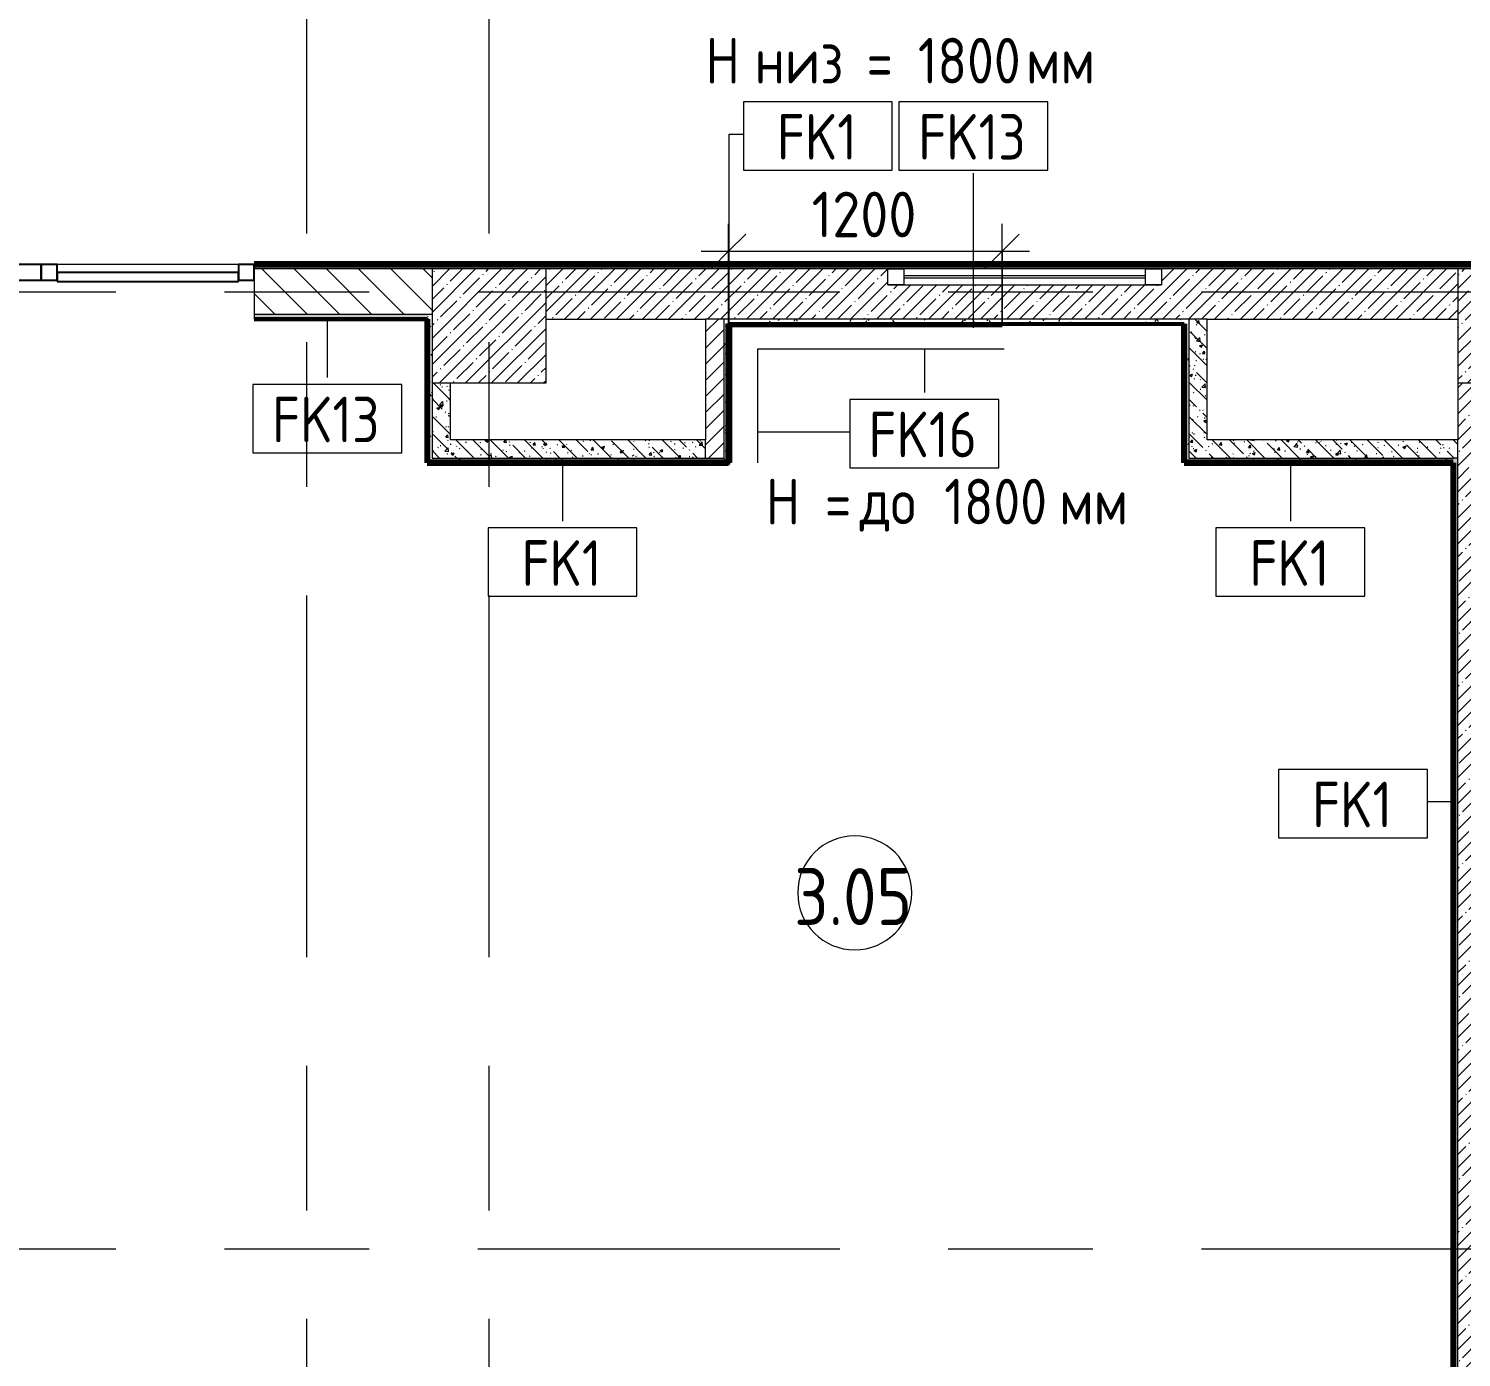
# Model space of a CAD drawing. Header units: millimetres. Extents: x 35524 to 235479, y -8553 to 29000.
# Drawn here: x 41140 to 47425, y 3124 to 8954 of the extents above; entities that cross this region are included whole.
import ezdxf

# ---------------------------------------------------------------- set-up
doc = ezdxf.new("R2010")
doc.units = ezdxf.units.MM
doc.linetypes.add('Осевая', pattern=[3175, 635, -476.25, 1587.5, -476.25])
for name, color, linetype, lineweight in [('A-ANNO-DIMS', 7, 'Continuous', 9), ('A-ANNO-DIMS-100', 7, 'Continuous', 9), ('A-AREA-IDEN', 7, 'Continuous', 9), ('A-DETL-2', 7, 'Continuous', 13), ('A-GLAZ', 7, 'Continuous', 9), ('A-GLAZ-1', 7, 'Continuous', 13), ('A-GLAZ-CURT', 7, 'Continuous', 9), ('A-GLAZ-CURT-1', 7, 'Continuous', 25), ('A-GLAZ-CWMG', 7, 'Continuous', 9), ('A-GLAZ-CWMG-1', 7, 'Continuous', 25), ('A-WALL', 7, 'Continuous', 9), ('A-WALL-IDEN', 7, 'Continuous', 9), ('I-WALL', 7, 'Continuous', 9), ('S-COLS', 7, 'Continuous', 9), ('Оси-2', 7, 'Осевая', 9)]:
    doc.layers.add(name, color=color, linetype=linetype, lineweight=lineweight)
for name, color, linetype, lineweight, true_color in [('A-WALL-3', 7, 'Continuous', 9, 0xff80c0), ('A-WALL-4', 5, 'Continuous', 9, 0x0000ff), ('G-ANNO-TEXT-1', 7, 'Continuous', 9, 0x3c3c3c), ('I-WALL-21', 1, 'Continuous', 53, 0xff0000), ('I-WALL-3', 1, 'Continuous', 9, 0xff0000), ('I-WALL-4', 7, 'Continuous', 9, 0xc0c0c0), ('I-WALL-6', 5, 'Continuous', 53, 0x0000ff), ('I-WALL-8', 7, 'Continuous', 80, 0xff80c0)]:
    doc.layers.add(name, color=color, linetype=linetype, lineweight=lineweight, true_color=true_color)
doc.styles.add('GOST Common_1', font='GOST_Common.ttf', dxfattribs={"width": 0.9, "height": 250})
doc.styles.add('GOST Common_2', font='GOST_Common.ttf', dxfattribs={"width": 0.9, "height": 200})
doc.styles.add('ISOCPEUR_1', font='isocpeur.ttf', dxfattribs={"width": 0.9, "height": 200})
doc.dimstyles.new('ISO-2_0_0_9К_Средний_округл2', dxfattribs={"dimscale": 304.8, "dimtxt": 199.196235, "dimasz": 0.492126, "dimexe": 0.393701, "dimexo": 0, "dimgap": 0, "dimtad": 1, "dimdec": 0, "dimrnd": 10, "dimzin": 0, "dimdsep": 46, "dimtxsty": 'ISOCPEUR_1', "dimblk1": 'OBLIQUE', "dimblk2": 'OBLIQUE', "dimsah": 1, "dimcen": 0.09, "dimdle": 0.393701, "dimazin": 0, "dimtfac": 1, "dimtdec": 4, "dimtix": 1, "dimtmove": 0, "dimatfit": 3, "dimfxl": 1, "dimtvp": 1, "dimtolj": 1, "dimtzin": 0, "dimarcsym": 2})
pattern_1 = [(45, (0, 0), (-57.02463, 57.02463), []), (45, (57.025, 0), (-57.02463, 57.02463), [100.806, -20.161, 3.353, -16.808])]
pattern_2 = [(135, (0, 0), (-75.43415, -75.43415), [106.68, -17.78, 3.556, -17.78]), (135, (0, 75.39), (-75.43415, -75.43415), []), (50, (0, 0), (127.52922, -11.15758), [13.335, -146.685]), (355, (0, 0), (-24.66966, 133.74002), [10.668, -117.348]), (100.451, (10.63, -0.93), (102.85973, 122.58178), [11.333, -124.663]), (46.184, (0, 35.56), (189.75516, -29.43036), [20.002, -220.027]), (96.636, (15.81, 33.1), (166.1822, 173.1996), [17, -186.995]), (351.184, (0, 35.56), (166.1839, 173.1976), [16.002, -176.022]), (21, (17.78, 26.67), (106.13027, -71.58603), [13.335, -146.685]), (326, (17.78, 26.67), (43.26188, 128.93175), [10.668, -117.348]), (71.451, (26.62, 20.7), (149.39198, 57.34505), [11.333, -124.663]), (37.5, (0, 0), (2.16223, 59.188357), [3.353, -112.573, 3.353, -115.773, -117.793]), (37.5, (0, 0), (2.16223, 59.188357), [-235.052, 3.353, -114.44]), (7.5, (0, 0), (46.77386, 70.12615), [3.353, -64.567, 3.353, -109.906, -44.894]), (7.5, (0, 0), (46.77386, 70.12615), [-181.178, 3.353, -41.542]), (327.5, (-39.65, 0), (94.91367, -4.010093), [3.353, -41.097, 3.353, -135.331, -184.023]), (327.5, (-39.65, 0), (94.91367, -4.010093), [-183.134, 3.353, -180.67]), (317.5, (-57.43, 0), (103.69057, 17.79882), [3.353, -54.432, 3.353, -88.748, -130.683]), (317.5, (-57.43, 0), (103.69057, 17.79882), [-149.885, 3.353, -127.33])]
pattern_3 = [(0, (0, 0), (121.92, 30.48), [10.058, -81.382, 10.058, -81.382, -487.68]), (0, (0, 0), (121.92, 30.48), [-182.88, 10.058, -172.822, 10.058, -81.382, -213.36]), (0, (0, 0), (121.92, 30.48), [-457.2, 10.058, -50.902, 10.058, -142.342]), (120, (45.72, 15.24), (-87.356454, 90.345817), [10.058, -81.382, 10.058, -81.382, -487.68]), (120, (45.72, 15.24), (-87.356454, 90.345817), [-182.88, 10.058, -172.822, 10.058, -81.382, -213.36]), (120, (45.72, 15.24), (-87.356454, 90.345817), [-457.2, 10.058, -50.902, 10.058, -142.342]), (240, (60.96, 76.2), (-34.563546, -120.825817), [10.058, -81.382, 10.058, -81.382, -487.68]), (240, (60.96, 76.2), (-34.563546, -120.825817), [-182.88, 10.058, -172.822, 10.058, -81.382, -213.36]), (240, (60.96, 76.2), (-34.563546, -120.825817), [-457.2, 10.058, -50.902, 10.058, -142.342])]

# ---------------------------------------------------------------- blocks, each defined once
blk = doc.blocks.new('BSC_Колонна _Прямоугольная - 500х500-V1-План отделки стен 3 этажа в осях 12-23')
at = {"layer": 'S-COLS'}
h = blk.add_hatch(dxfattribs=at)
h.set_pattern_fill('FP_2', color=256, style=0, pattern_type=2)
h.set_pattern_definition([(45, (-43160, -7650), (-57.02463, 57.02463), []), (45, (-43102.975, -7650), (-57.02463, 57.02463), [100.806, -20.161, 3.353, -16.808])])
h.paths.add_polyline_path([(-250, -250), (250, -250), (250, 250), (-250, 250)])
for p, q in [((250, 250), (-250, 250)), ((-250, 250), (-250, -250)), ((250, -250), (250, 250)), ((-250, -250), (250, -250))]:
    blk.add_line(p, q, dxfattribs=at)
blk = doc.blocks.new('BSC_Колонна _Прямоугольная - 500х500-V2-План отделки стен 3 этажа в осях 12-23')
at = {"layer": 'S-COLS'}
h = blk.add_hatch(dxfattribs=at)
h.set_pattern_fill('FP_3', color=256, style=0, pattern_type=2)
h.set_pattern_definition([(45, (-47660, -7650), (-57.02463, 57.02463), []), (45, (-47602.975, -7650), (-57.02463, 57.02463), [100.806, -20.161, 3.353, -16.808])])
h.paths.add_polyline_path([(-250, -250), (250, -250), (250, 250), (-250, 250)])
for p, q in [((250, 250), (-250, 250)), ((-250, 250), (-250, -250)), ((250, -250), (250, 250)), ((-250, -250), (250, -250))]:
    blk.add_line(p, q, dxfattribs=at)
blk = doc.blocks.new('Прямоугольный импост - 50 x 70 мм-31700031-План отделки стен 3 этажа в осях 12-23')
at = {"layer": 'A-GLAZ-CWMG-1'}
for p, q in [((-70, 35), (0, 35)), ((-70, -35), (-70, 35)), ((0, 35), (0, -35)), ((0, -35), (-70, -35))]:
    blk.add_line(p, q, dxfattribs=at)
blk = doc.blocks.new('Системная панель - Стемалит - 40мм-32257327-План отделки стен 3 этажа в осях 12-23')
at = {"layer": 'A-GLAZ-CURT-1'}
for p, q in [((65, 35), (-65, 35)), ((-65, 35), (-65, -35)), ((65, -35), (65, 35)), ((-65, -35), (65, -35))]:
    blk.add_line(p, q, dxfattribs=at)
blk = doc.blocks.new('Системная панель - Стекло - 40мм-32257331-План отделки стен 3 этажа в осях 12-23')
at = {"layer": 'A-GLAZ-CURT'}
h = blk.add_hatch(dxfattribs=at)
h.set_pattern_fill('FP_72', color=256, style=0, pattern_type=2)
h.set_pattern_definition([(45, (-41762.5, -7785), (-282.8427, 282.8427), [200, -600]), (45, (-41962.5, -7885), (-282.8427, 282.8427), [600, -200]), (45, (-41562.5, -7985), (-282.8427, 282.8427), [200, -600])])
h.paths.add_polyline_path([(397.5, -40), (397.5, 0), (-397.5, 0), (-397.5, -40)])
at = {"layer": 'A-GLAZ-CURT-1'}
for p, q in [((397.5, 0), (-397.5, 0)), ((-397.5, 0), (-397.5, -40)), ((397.5, -40), (397.5, 0)), ((-397.5, -40), (397.5, -40))]:
    blk.add_line(p, q, dxfattribs=at)
blk = doc.blocks.new('Прямоугольный импост - 50 x 70 мм-31702100-План отделки стен 3 этажа в осях 12-23')
at = {"layer": 'A-GLAZ-CWMG-1'}
for p, q in [((-35, 35), (35, 35)), ((-35, -35), (-35, 35)), ((35, 35), (35, -35)), ((35, -35), (-35, -35))]:
    blk.add_line(p, q, dxfattribs=at)
blk = doc.blocks.new('Прямоугольный импост - 50 x 70 мм-31720914-План отделки стен 3 этажа в осях 12-23')
at = {"layer": 'A-GLAZ-CWMG'}
blk.add_line((42060, 7920), (41265, 7920), dxfattribs=at)
blk = doc.blocks.new('120_Окно_СКБ_1Ст - 120_Окно_СКБ_1Ст 400х1200 EI30-24228621-План отделки стен 3 этажа в осях 12-23')
at = {"layer": 'A-GLAZ'}
for p, q in [((600, 110), (-600, 110)), ((530, 80), (-530, 80)), ((530, 70), (-530, 70)), ((-600, 40), (600, 40))]:
    blk.add_line(p, q, dxfattribs=at)
at = {"layer": 'A-GLAZ-1'}
for p, q in [((-600, 40), (-600, 110)), ((-600, 110), (-530, 110)), ((-530, 110), (-530, 40)), ((530, 40), (530, 110)), ((530, 110), (600, 110)), ((600, 110), (600, 40)), ((-530, 40), (-600, 40)), ((600, 40), (530, 40))]:
    blk.add_line(p, q, dxfattribs=at)
blk = doc.blocks.new('Марка_Помещения - Номер-25198446-План отделки стен 3 этажа в осях 12-23')
at = {"layer": 'A-AREA-IDEN'}
for start, end in [(360, 180), (180, 360)]:
    blk.add_arc((0, 0), 2.5, start, end, dxfattribs=at)
blk = doc.blocks.new('М_стена_0001 - Типоразмер_без рамки-25382661-План отделки стен 3 этажа в осях 12-23')
at = {"layer": 'A-WALL-IDEN'}
for p, q in [((3.258, 1.523), (-3.273, 1.523)), ((-3.273, 1.523), (-3.273, -1.477)), ((3.258, -1.477), (3.258, 1.523)), ((-3.273, -1.477), (3.258, -1.477))]:
    blk.add_line(p, q, dxfattribs=at)
blk = doc.blocks.new('DIMBLOCK36-План отделки стен 3 этажа в осях 12-23')
at = {"layer": 'A-ANNO-DIMS-100'}
for p, q in [((44211, 7660), (44211, 8097.6)), ((45410.5, 7660), (45410.5, 8097.6)), ((44091, 7977.6), (45530.5, 7977.6)), ((44211, 7977.6), (44211, 7660)), ((45410.5, 7977.6), (45410.5, 7660))]:
    blk.add_line(p, q, dxfattribs=at)
at = {"layer": 'A-ANNO-DIMS-100', "lineweight": 20}
for p, q in [((44211, 7977.6), (44286, 8052.6)), ((45410.5, 7977.6), (45485.5, 8052.6)), ((44211, 7977.6), (44136, 7902.6)), ((45410.5, 7977.6), (45335.5, 7902.6))]:
    blk.add_line(p, q, dxfattribs=at)
at = {"layer": 'A-ANNO-DIMS-100', "color": 0, "insert": (44575.2, 8238.9), "char_height": 200, "width": 565.411, "attachment_point": 1, "line_spacing_factor": 1.149209, "style": 'ISOCPEUR_1'}
blk.add_mtext('1200', dxfattribs=at)
blk = doc.blocks.new('_Oblique')
at = {"color": 0, "linetype": 'ByBlock', "lineweight": -2}
blk.add_line((-0.5, -0.5), (0.5, 0.5), dxfattribs=at)

msp = doc.modelspace()

# ---------------------------------------------------------------- hatches: boundary and pattern name
at = {"layer": 'I-WALL'}
h = msp.add_hatch(dxfattribs=at)
h.set_pattern_fill('FP_71', color=256, style=0, pattern_type=2)
h.set_pattern_definition(pattern_3)
h.paths.add_polyline_path([(71860, 7900), (72250, 7900), (72250, 7908), (72305, 7908), (72305, 7920), (71660, 7920), (71660, 7908), (71690, 7908), (71690, 7900), (71813.7, 7900)])
h.paths.add_polyline_path([(70680, 7900), (70680, 7908), (70710, 7908), (70710, 7920), (69360, 7920), (69360, 7908), (69390, 7908), (69390, 7900), (70357.1, 7900)])
h.paths.add_polyline_path([(74100, 7900), (74100, 7920), (73705, 7920), (73705, 7908), (73760, 7908), (73760, 7900)])
h.paths.add_polyline_path([(61618, 7900), (65880, 7900), (65880, 7908), (65910, 7908), (65910, 7920), (60470, 7920), (60470, 7900), (61410, 7900)])
h.paths.add_polyline_path([(67444.1, 7900), (68230, 7900), (68230, 7908), (68260, 7908), (68260, 7920), (66860, 7920), (66860, 7908), (66890, 7908), (66890, 7900)])
h.paths.add_polyline_path([(50859.9, 7900), (57970, 7900), (57970, 7920), (50859.9, 7920)])
h.paths.add_polyline_path([(48359.9, 7900), (48359.9, 7920), (42130, 7920), (42130, 7900), (47910, 7900)])
h.paths.add_polyline_path([(39630, 7900), (39630, 7920), (38760, 7920), (38760, 7900), (39041.8, 7900)])
h = msp.add_hatch(dxfattribs=at)
h.set_pattern_fill('FP_21', color=256, style=0, pattern_type=2)
h.set_pattern_definition([(135, (0, 0), (-70.71068, -70.71068), [])])
h.paths.add_polyline_path([(42910, 7700), (42910, 7900), (42130, 7900), (42130, 7700), (42890, 7700)])
h.paths.add_polyline_path([(39630, 7700), (39630, 7900), (39040, 7900), (39040, 7700), (39060, 7700)])
h = msp.add_hatch(dxfattribs=at)
h.set_pattern_fill('FP_17', color=256, style=0, pattern_type=2)
h.set_pattern_definition(pattern_1)
h.paths.add_polyline_path([(46210, 7680), (47410, 7680), (47410, 7900), (46110, 7900), (46110, 7830), (44910, 7830), (44910, 7900), (43410, 7900), (43410, 7680), (46110, 7680)])
h = msp.add_hatch(dxfattribs=at)
h.set_pattern_fill('FP_71', color=256, style=0, pattern_type=2)
h.set_pattern_definition(pattern_3)
h.paths.add_polyline_path([(39061, 7680), (39630, 7680), (39630, 7700), (39060, 7700), (39060, 7680)])
h.paths.add_polyline_path([(42130, 7680), (42890, 7680), (42890, 7700), (42130, 7700)])
h = msp.add_hatch(dxfattribs=at)
h.set_pattern_fill('FP_71', color=256, style=0, pattern_type=2)
h.set_pattern_definition(pattern_3)
h.paths.add_polyline_path([(42910, 7070), (42910, 7700), (42890, 7700), (42890, 7070)])
h = msp.add_hatch(dxfattribs=at)
h.set_pattern_fill('FP_37', color=256, style=0, pattern_type=2)
h.set_pattern_definition([(45, (0, 0), (-35.35534, 35.35534), [])])
h.paths.add_polyline_path([(44110, 7070), (44190, 7070), (44190, 7680), (44110, 7680), (44110, 7150)])
h = msp.add_hatch(dxfattribs=at)
h.set_pattern_fill('FP_71', color=256, style=0, pattern_type=2)
h.set_pattern_definition(pattern_3)
h.paths.add_polyline_path([(44210, 7660), (46210, 7660), (46210, 7680), (44190, 7680), (44190, 7660)])
h = msp.add_hatch(dxfattribs=at)
h.set_pattern_fill('FP_71', color=256, style=0, pattern_type=2)
h.set_pattern_definition(pattern_3)
h.paths.add_polyline_path([(46210, 7070), (46230, 7070), (46230, 7680), (46210, 7680), (46210, 7659)])
h = msp.add_hatch(dxfattribs=at)
h.set_pattern_fill('FP_24', color=256, style=0, pattern_type=2)
h.set_pattern_definition(pattern_2)
h.paths.add_polyline_path([(46310, 7070), (46310, 7680), (46230, 7680), (46230, 7070)])
h = msp.add_hatch(dxfattribs=at)
h.set_pattern_fill('FP_71', color=256, style=0, pattern_type=2)
h.set_pattern_definition(pattern_3)
h.paths.add_polyline_path([(44210, 7050), (44210, 7660), (44190, 7660), (44190, 7050)])
h = msp.add_hatch(dxfattribs=at)
h.set_pattern_fill('FP_24', color=256, style=0, pattern_type=2)
h.set_pattern_definition(pattern_2)
h.paths.add_polyline_path([(42990, 7150), (42990, 7400), (42910, 7400), (42910, 7150)])
h = msp.add_hatch(dxfattribs=at)
h.set_pattern_fill('FP_17', color=256, style=0, pattern_type=2)
h.set_pattern_definition(pattern_1)
h.paths.add_polyline_path([(47416.8, 400), (47630, 400), (47630, 7400), (47410, 7400), (47410, 400)])
h = msp.add_hatch(dxfattribs=at)
h.set_pattern_fill('FP_24', color=256, style=0, pattern_type=2)
h.set_pattern_definition(pattern_2)
h.paths.add_polyline_path([(42910, 7070), (44110, 7070), (44110, 7150), (42910, 7150)])
h = msp.add_hatch(dxfattribs=at)
h.set_pattern_fill('FP_24', color=256, style=0, pattern_type=2)
h.set_pattern_definition(pattern_2)
h.paths.add_polyline_path([(47410, 7070), (47410, 7150), (46310, 7150), (46310, 7070), (47390, 7070)])
h = msp.add_hatch(dxfattribs=at)
h.set_pattern_fill('FP_71', color=256, style=0, pattern_type=2)
h.set_pattern_definition(pattern_3)
h.paths.add_polyline_path([(44139.6, 7050), (44190, 7050), (44190, 7070), (42890, 7070), (42890, 7050)])
h = msp.add_hatch(dxfattribs=at)
h.set_pattern_fill('FP_71', color=256, style=0, pattern_type=2)
h.set_pattern_definition(pattern_3)
h.paths.add_polyline_path([(47052.7, 7050), (47390, 7050), (47390, 7070), (46210, 7070), (46210, 7050)])
h = msp.add_hatch(dxfattribs=at)
h.set_pattern_fill('FP_71', color=256, style=0, pattern_type=2)
h.set_pattern_definition(pattern_3)
h.paths.add_polyline_path([(47390, 140), (47410, 140), (47410, 7070), (47390, 7070), (47390, 141)])
at = {"layer": 'I-WALL-3'}
for points in [[(44210, 7050), (44218, 7050), (44218, 7660), (44210, 7660), (44210, 7070)], [(45410.5, 7652), (45410.5, 7660), (44218, 7660), (44218, 7652)]]:
    msp.add_hatch(color=256, dxfattribs=at).paths.add_polyline_path(points)

# ---------------------------------------------------------------- linework, layer by layer
at = {"layer": 'A-DETL-2'}
for p, q in [((44339, 7049), (44339, 7549)), ((44339, 7549), (45419, 7549))]:
    msp.add_line(p, q, dxfattribs=at)
at = {"layer": 'A-WALL'}
for p, q in [((44910, 7900), (43410, 7900)), ((47410, 7900), (46110, 7900)), ((42910, 7700), (42130, 7700)), ((42890, 7680), (42890, 7679)), ((46310, 7680), (44110, 7680)), ((44190, 7680), (44190, 7070)), ((44210, 7660), (44211, 7660)), ((42910, 7400), (42910, 7150)), ((44110, 7070), (44110, 7150)), ((47410, 400), (47410, 7150)), ((47410, 7070), (47390, 7070)), ((47390, 7050), (47390, 140))]:
    msp.add_line(p, q, dxfattribs=at)
at = {"layer": 'A-WALL-3'}
for p, q in [((42890, 7679), (42889, 7679)), ((42890, 7070), (42890, 7679)), ((46210, 7659), (46209, 7659))]:
    msp.add_line(p, q, dxfattribs=at)
at = {"layer": 'A-WALL-4'}
for p, q in [((46210, 7660), (44211, 7660)), ((44211, 7660), (44211, 7659)), ((46210, 7659), (46210, 7660))]:
    msp.add_line(p, q, dxfattribs=at)
at = {"layer": 'A-WALL-IDEN'}
for p, q in [((44213.8, 8491.9), (44275.5, 8491.9)), ((44213.8, 7457), (44213.8, 8491.9)), ((45284.7, 7641.8), (45284.7, 8319.9)), ((42450, 7679.5), (42450, 7423.7)), ((45069.5, 7547), (45069.5, 7357.9)), ((44337.8, 7185.9), (44743, 7185.9)), ((43481.8, 7049.5), (43481.8, 6793.7)), ((46675.4, 7049.5), (46675.4, 6793.7)), ((47389.5, 5562.2), (47277, 5562.2))]:
    msp.add_line(p, q, dxfattribs=at)
at = {"layer": 'I-WALL-21'}
for p, q in [((45410.5, 7652), (44218, 7652)), ((44218, 7652), (44218, 7050)), ((45410.5, 7659), (45410.5, 7652)), ((44210, 7050), (44218, 7050))]:
    msp.add_line(p, q, dxfattribs=at)
at = {"layer": 'I-WALL-4'}
for p, q in [((42130, 7920), (42130, 7680)), ((42910, 7900), (42130, 7900)), ((43410, 7680), (44110, 7680)), ((44110, 7680), (44110, 7150)), ((46230, 7680), (46230, 7070)), ((46310, 7150), (46310, 7680)), ((46310, 7680), (47410, 7680)), ((42990, 7150), (42990, 7400)), ((47410, 7400), (47410, 7150)), ((42910, 7150), (42910, 7070)), ((44110, 7150), (42990, 7150)), ((47410, 7150), (46310, 7150)), ((42910, 7070), (44190, 7070)), ((46230, 7070), (47390, 7070))]:
    msp.add_line(p, q, dxfattribs=at)
at = {"layer": 'I-WALL-6'}
for p, q in [((42890, 7680), (42130, 7680)), ((42130, 7680), (42130, 7679)), ((42130, 7679), (42889, 7679)), ((44211, 7659), (46209, 7659))]:
    msp.add_line(p, q, dxfattribs=at)
at = {"layer": 'I-WALL-8'}
for p, q in [((48360, 7921), (42130, 7921)), ((42130, 7921), (42130, 7920)), ((42130, 7920), (48360, 7920)), ((42889, 7679), (42889, 7049)), ((44210, 7660), (44210, 7050)), ((44211, 7049), (44211, 7659)), ((46209, 7659), (46209, 7049)), ((46210, 7050), (46210, 7659)), ((42889, 7049), (44211, 7049)), ((42890, 7050), (42890, 7070)), ((44210, 7050), (42890, 7050)), ((46209, 7049), (47389, 7049)), ((47390, 7050), (46210, 7050)), ((47389, 7049), (47389, 140))]:
    msp.add_line(p, q, dxfattribs=at)
at = {"layer": 'Оси-2'}
for p, q in [((42360, 593.7), (42360, 24898.1)), ((43160, 593.7), (43160, 24898.1)), ((38824.4, 7800), (82060, 7800)), ((38824.4, 3600), (82060, 3600))]:
    msp.add_line(p, q, dxfattribs=at)

# ---------------------------------------------------------------- block references
at = {"layer": 'A-AREA-IDEN', "xscale": 99.99999999999993, "yscale": 99.99999999999993, "zscale": 99.99999999999993}
msp.add_blockref('Марка_Помещения - Номер-25198446-План отделки стен 3 этажа в осях 12-23', (44764.2, 5162.2), dxfattribs=at)
at = {"layer": 'A-GLAZ'}
msp.add_blockref('120_Окно_СКБ_1Ст - 120_Окно_СКБ_1Ст 400х1200 EI30-24228621-План отделки стен 3 этажа в осях 12-23', (45510, 7790), dxfattribs=at)
at = {"layer": 'A-GLAZ-CURT'}
for name, p in [('Системная панель - Стемалит - 40мм-32257327-План отделки стен 3 этажа в осях 12-23', (41130, 7885)), ('Системная панель - Стекло - 40мм-32257331-План отделки стен 3 этажа в осях 12-23', (41662.5, 7885))]:
    msp.add_blockref(name, p, dxfattribs=at)
at = {"layer": 'A-GLAZ-CWMG', "extrusion": (0, 0, -1), "rotation": 180}
for name, p in [('Прямоугольный импост - 50 x 70 мм-31702100-План отделки стен 3 этажа в осях 12-23', (-41230, 7885)), ('Прямоугольный импост - 50 x 70 мм-31700031-План отделки стен 3 этажа в осях 12-23', (-42130, 7885))]:
    msp.add_blockref(name, p, dxfattribs=at)
at = {"layer": 'A-GLAZ-CWMG'}
msp.add_blockref('Прямоугольный импост - 50 x 70 мм-31720914-План отделки стен 3 этажа в осях 12-23', (0, 0), dxfattribs=at)
at = {"layer": 'A-WALL-IDEN', "xscale": 99.99999999999993, "yscale": 99.99999999999993, "zscale": 99.99999999999993}
for p in [(44602.9, 8481.4), (45285.5, 8481.4), (42450.8, 7241.2), (45070.3, 7175.4), (43482.6, 6611.2), (46676.2, 6611.2), (46951.2, 5551.8)]:
    msp.add_blockref('М_стена_0001 - Типоразмер_без рамки-25382661-План отделки стен 3 этажа в осях 12-23', p, dxfattribs=at)
at = {"layer": 'S-COLS'}
for name, p in [('BSC_Колонна _Прямоугольная - 500х500-V1-План отделки стен 3 этажа в осях 12-23', (43160, 7650)), ('BSC_Колонна _Прямоугольная - 500х500-V2-План отделки стен 3 этажа в осях 12-23', (47660, 7650))]:
    msp.add_blockref(name, p, dxfattribs=at)

# ---------------------------------------------------------------- texts
at = {"layer": 'A-AREA-IDEN', "insert": (44498.4, 5270.8), "char_height": 250, "width": 663.797, "attachment_point": 1, "style": 'GOST Common_1'}
msp.add_mtext('3.05', dxfattribs=at)
at = {"layer": 'A-WALL-IDEN', "char_height": 200, "attachment_point": 1, "style": 'GOST Common_2'}
for s, insert, width in [('FK1', (44422.6, 8579.5), 447.342), ('FK13', (45042.7, 8579.5), 598.861), ('FK13', (42208, 7339.2), 598.861), ('FK16', (44824.8, 7273.4), 606.076), ('FK1', (43302.4, 6709.2), 447.342), ('FK1', (46495.9, 6709.2), 447.342), ('FK1', (46771, 5649.8), 447.342)]:
    msp.add_mtext(s, dxfattribs=dict(at, insert=insert, width=width))
at = {"layer": 'G-ANNO-TEXT-1', "char_height": 200, "attachment_point": 1, "style": 'GOST Common_2'}
for s, insert, width in [('H ', (44110.8, 8913.8), 259.747), ('низ', (44325.1, 8913.8), 461.772), (' = 1800 ', (44706.1, 8913.8), 981.265), ('мм', (45515.7, 8913.8), 360.759), ('H = ', (44375.1, 6979.2), 497.848), (' 1800 ', (45047.8, 6979.2), 743.164), ('до', (44785.8, 6979.2), 317.468), ('мм', (45661, 6979.2), 360.759)]:
    msp.add_mtext(s, dxfattribs=dict(at, insert=insert, width=width))

# ---------------------------------------------------------------- dimensions: what is measured, and where the dimension line sits
at = {"layer": 'A-ANNO-DIMS'}
dim = msp.add_linear_dim(base=(45410.4999812, 7977.5777104), p1=(44210.9999812, 7660.0000053), p2=(45410.4999812, 7660.0000053), dimstyle='ISO-2_0_0_9К_Средний_округл2', override={"dimpost": '<>', "dimfxl": 1199.5}, dxfattribs=at)
dim.commit()
dim.dimension.update_dxf_attribs({"geometry": 'DIMBLOCK36-План отделки стен 3 этажа в осях 12-23', "text_midpoint": (44810.7499812, 8077.5777104)})

doc.saveas('drawing.dxf')
